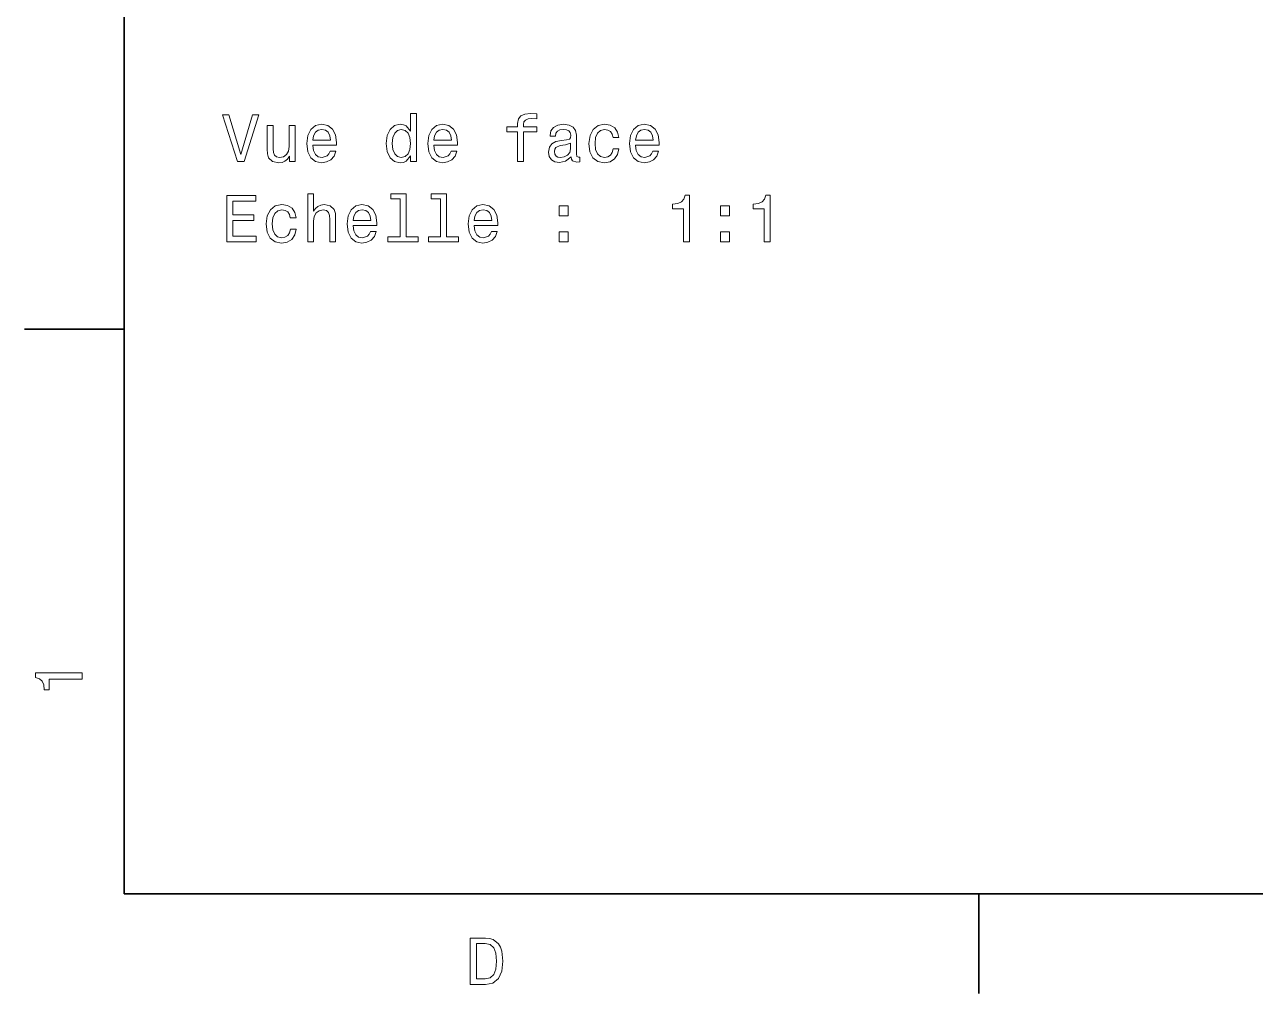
# Model space of a CAD drawing. Extents: x 0 to 297, y 0 to 210.
# Drawn here: x 2.5 to 95.1, y 2.5 to 75.4 of the extents above; entities that cross this region are included whole.
import ezdxf

# ---------------------------------------------------------------- set-up
doc = ezdxf.new("R2010")
doc.units = 0

msp = doc.modelspace()

# ---------------------------------------------------------------- linework, layer by layer
at = {"color": 7, "lineweight": 35}
for p, q in [((10, 200), (10, 10)), ((10, 10), (287, 10))]:
    msp.add_line(p, q, dxfattribs=at)
at = {"color": 7, "lineweight": 35, "ltscale": 0.1875}
for p, q in [((10, 52.5), (2.5, 52.5)), ((74.300003, 10), (74.300003, 2.5))]:
    msp.add_line(p, q, dxfattribs=at)
at = {"color": 7, "lineweight": 13}
for points in [[(19.654085, 68.617599), (18.776564, 65.637054), (17.873827, 68.617599), (17.39472, 68.617599), (18.524403, 65.112556), (19.028725, 65.112556), (20.133192, 68.617599)], [(31.540974, 65.531143), (31.540974, 65.112556), (31.984777, 65.112556), (31.984777, 68.733597), (31.546017, 68.733597), (31.546017, 67.407227), (31.20812, 67.790512), (31.001348, 67.881287), (30.764317, 67.916588), (30.335642, 67.815727), (30.002789, 67.533302), (29.785931, 67.079414), (29.710281, 66.469185), (29.785931, 65.858955), (30.002789, 65.400017), (30.335642, 65.112556), (30.764317, 65.016739), (31.001348, 65.05204), (31.213163, 65.142815)], [(39.600052, 67.351753), (39.600052, 65.112556), (40.043858, 65.112556), (40.043858, 67.351753), (41.052502, 67.351753), (41.052502, 67.729988), (40.043858, 67.729988), (40.043858, 67.896416), (40.079159, 68.098145), (40.195152, 68.234314), (40.391838, 68.315002), (40.674263, 68.345268), (41.052502, 68.325096), (41.052502, 68.708374), (40.573395, 68.733597), (40.139679, 68.688202), (39.837082, 68.55204), (39.655529, 68.315002), (39.600052, 67.977112), (39.600052, 67.729988), (38.788094, 67.729988), (38.788094, 67.351753)], [(22.856535, 67.82077), (22.412731, 67.82077), (22.412731, 66.25737), (22.362299, 65.894257), (22.216045, 65.632011), (21.9891, 65.470627), (21.691549, 65.420197), (21.454517, 65.460541), (21.303221, 65.581573), (21.217487, 65.788345), (21.197313, 66.080856), (21.197313, 67.82077), (20.75351, 67.82077), (20.75351, 66.040512), (20.768639, 65.682442), (20.86446, 65.384888), (21.156967, 65.112556), (21.625988, 65.016739), (21.878149, 65.05204), (22.095009, 65.142815), (22.281609, 65.299156), (22.432903, 65.5261), (22.432903, 65.112556), (22.856535, 65.112556)], [(24.192991, 66.338058), (25.968208, 66.338058), (25.973251, 66.54483), (25.892559, 67.124802), (25.670656, 67.558525), (25.317631, 67.82077), (24.84861, 67.916588), (24.389677, 67.815727), (24.036652, 67.533302), (23.809706, 67.074371), (23.729013, 66.469185), (23.804663, 65.848869), (24.031609, 65.394974), (24.379589, 65.112556), (24.833481, 65.016739), (25.226852, 65.082298), (25.549618, 65.253769), (25.786652, 65.5261), (25.922817, 65.889214), (25.484058, 65.889214), (25.39328, 65.687485), (25.262154, 65.536186), (24.888956, 65.415154), (24.601492, 65.470627), (24.384634, 65.647141), (24.243423, 65.934601), (24.192991, 66.322929)], [(33.30106, 66.338058), (35.076279, 66.338058), (35.081322, 66.54483), (35.000626, 67.124802), (34.778725, 67.558525), (34.425697, 67.82077), (33.95668, 67.916588), (33.497746, 67.815727), (33.144722, 67.533302), (32.917774, 67.074371), (32.837082, 66.469185), (32.912731, 65.848869), (33.139679, 65.394974), (33.487659, 65.112556), (33.941551, 65.016739), (34.334923, 65.082298), (34.657688, 65.253769), (34.894722, 65.5261), (35.030888, 65.889214), (34.592125, 65.889214), (34.50135, 65.687485), (34.370224, 65.536186), (33.997025, 65.415154), (33.709564, 65.470627), (33.492702, 65.647141), (33.351494, 65.934601), (33.30106, 66.322929)], [(43.629593, 65.465584), (43.629593, 65.450455), (43.654808, 65.278984), (43.730453, 65.157944), (44.04818, 65.062126), (44.295296, 65.10247), (44.295296, 65.445412), (44.189388, 65.430283), (44.04818, 65.495842), (44.022964, 65.697571), (44.022964, 67.099586), (43.962444, 67.457657), (43.785931, 67.709816), (43.478294, 67.861115), (43.044579, 67.916588), (42.620945, 67.856071), (42.308266, 67.684601), (42.11158, 67.417313), (42.046017, 67.064285), (42.046017, 67.034027), (42.444431, 67.034027), (42.479736, 67.245842), (42.590683, 67.397141), (42.77224, 67.487915), (43.029449, 67.523216), (43.276566, 67.498001), (43.453079, 67.422356), (43.558983, 67.291229), (43.594288, 67.109673), (43.574116, 66.897858), (43.493423, 66.791954), (43.291695, 66.741516), (42.913452, 66.701172), (42.479736, 66.610397), (42.172096, 66.449013), (41.99054, 66.196854), (41.935066, 65.823654), (41.985497, 65.490799), (42.141838, 65.243683), (42.393997, 65.087341), (42.741982, 65.031868), (43.211002, 65.137772)], [(46.781609, 66.923073), (47.220367, 66.923073), (47.129589, 67.32653), (46.912731, 67.644257), (46.574837, 67.840942), (46.136074, 67.916588), (45.651924, 67.815727), (45.283768, 67.533302), (45.051781, 67.074371), (44.971088, 66.459099), (45.046738, 65.848869), (45.273682, 65.394974), (45.631752, 65.112556), (46.120945, 65.016739), (46.554665, 65.092384), (46.892559, 65.304199), (47.124546, 65.637054), (47.22541, 66.080856), (46.801781, 66.080856), (46.726131, 65.798439), (46.584923, 65.586617), (46.383194, 65.455498), (46.136074, 65.415154), (45.828438, 65.480713), (45.606537, 65.682442), (45.470367, 66.010254), (45.42498, 66.474228), (45.470367, 66.928116), (45.61158, 67.255928), (45.838524, 67.457657), (46.136074, 67.528259), (46.398323, 67.482872), (46.595009, 67.366882), (46.726131, 67.17524)], [(48.481174, 66.338058), (50.25639, 66.338058), (50.261433, 66.54483), (50.18074, 67.124802), (49.958839, 67.558525), (49.605812, 67.82077), (49.136795, 67.916588), (48.67786, 67.815727), (48.324837, 67.533302), (48.097889, 67.074371), (48.017197, 66.469185), (48.092846, 65.848869), (48.31979, 65.394974), (48.667774, 65.112556), (49.121666, 65.016739), (49.515038, 65.082298), (49.837803, 65.253769), (50.074833, 65.5261), (50.211002, 65.889214), (49.77224, 65.889214), (49.681461, 65.687485), (49.550339, 65.536186), (49.177139, 65.415154), (48.889675, 65.470627), (48.672817, 65.647141), (48.531609, 65.934601), (48.481174, 66.322929)], [(24.192991, 66.711258), (24.248466, 67.059242), (24.384634, 67.316444), (24.591406, 67.472786), (24.863739, 67.528259), (25.131031, 67.472786), (25.337803, 67.316444), (25.463884, 67.059242), (25.509274, 66.711258)], [(30.839966, 67.518173), (31.132473, 67.447571), (31.354374, 67.250885), (31.485498, 66.923073), (31.535931, 66.469185), (31.485498, 66.010254), (31.354374, 65.682442), (31.132473, 65.480713), (30.839966, 65.415154), (30.562588, 65.480713), (30.350773, 65.682442), (30.20956, 66.015297), (30.164173, 66.469185), (30.20956, 66.91803), (30.350773, 67.245842), (30.562588, 67.447571)], [(33.30106, 66.711258), (33.356537, 67.059242), (33.492702, 67.316444), (33.699474, 67.472786), (33.971809, 67.528259), (34.239101, 67.472786), (34.445873, 67.316444), (34.571953, 67.059242), (34.61734, 66.711258)], [(48.481174, 66.711258), (48.536652, 67.059242), (48.672817, 67.316444), (48.879589, 67.472786), (49.151924, 67.528259), (49.419216, 67.472786), (49.625988, 67.316444), (49.752068, 67.059242), (49.797455, 66.711258)], [(43.579159, 66.060684), (43.518639, 65.798439), (43.357254, 65.596703), (43.115181, 65.465584), (42.817631, 65.420197), (42.625988, 65.445412), (42.489822, 65.5261), (42.404087, 65.667313), (42.378868, 65.863998), (42.399044, 66.040512), (42.479736, 66.166588), (42.802502, 66.3078), (43.211002, 66.368317), (43.579159, 66.489357)], [(17.717485, 59.065727), (19.936506, 59.065727), (19.936506, 59.489357), (18.181463, 59.489357), (18.181463, 60.674519), (19.744864, 60.674519), (19.744864, 61.093105), (18.181463, 61.093105), (18.181463, 62.142097), (19.89616, 62.142097), (19.89616, 62.565727), (17.717485, 62.565727)], [(23.804663, 59.065727), (24.248466, 59.065727), (24.248466, 60.629128), (24.293856, 60.987198), (24.440109, 61.249443), (24.667053, 61.410828), (24.969648, 61.471348), (25.211723, 61.420914), (25.36302, 61.284748), (25.438667, 61.0578), (25.463884, 60.755207), (25.463884, 59.065727), (25.907688, 59.065727), (25.907688, 60.845985), (25.887516, 61.204056), (25.796738, 61.501606), (25.499187, 61.773941), (25.03521, 61.869762), (24.783049, 61.834457), (24.566189, 61.73864), (24.384634, 61.587341), (24.248466, 61.380569), (24.248466, 62.686764), (23.804663, 62.686764)], [(30.759274, 62.313564), (30.759274, 59.438927), (29.846449, 59.438927), (29.846449, 59.065727), (32.110859, 59.065727), (32.110859, 59.438927), (31.203077, 59.438927), (31.203077, 62.686764), (30.063309, 62.686764), (30.063309, 62.313564)], [(33.795296, 62.313564), (33.795296, 59.438927), (32.882473, 59.438927), (32.882473, 59.065727), (35.146881, 59.065727), (35.146881, 59.438927), (34.239101, 59.438927), (34.239101, 62.686764), (33.099331, 62.686764), (33.099331, 62.313564)], [(52.082039, 59.065727), (52.54097, 59.065727), (52.54097, 62.590942), (52.198032, 62.590942), (52.107254, 62.283306), (51.925697, 62.076534), (51.648319, 61.955498), (51.265034, 61.91515), (51.265034, 61.557083), (52.082039, 61.557083)], [(58.154083, 59.065727), (58.613014, 59.065727), (58.613014, 62.590942), (58.270077, 62.590942), (58.179298, 62.283306), (57.997742, 62.076534), (57.720364, 61.955498), (57.337078, 61.91515), (57.337078, 61.557083), (58.154083, 61.557083)], [(22.493423, 60.876247), (22.932184, 60.876247), (22.841406, 61.279705), (22.624546, 61.597427), (22.286652, 61.794113), (21.847889, 61.869762), (21.363739, 61.768898), (20.995584, 61.486477), (20.763596, 61.027542), (20.682903, 60.41227), (20.758553, 59.80204), (20.985498, 59.348148), (21.343567, 59.065727), (21.83276, 58.969906), (22.266478, 59.045555), (22.604374, 59.25737), (22.836363, 59.590221), (22.937227, 60.034027), (22.513596, 60.034027), (22.437946, 59.751606), (22.296738, 59.539791), (22.095009, 59.408669), (21.847889, 59.36832), (21.540253, 59.433884), (21.318352, 59.635612), (21.182184, 59.963421), (21.136795, 60.427399), (21.182184, 60.88129), (21.323395, 61.209099), (21.550339, 61.410828), (21.847889, 61.481434), (22.110138, 61.436043), (22.306824, 61.320049), (22.437946, 61.128407)], [(27.229013, 60.291233), (29.00423, 60.291233), (29.009274, 60.498005), (28.928581, 61.077976), (28.70668, 61.511692), (28.353653, 61.773941), (27.884632, 61.869762), (27.425701, 61.768898), (27.072674, 61.486477), (26.84573, 61.027542), (26.765038, 60.422356), (26.840687, 59.80204), (27.067631, 59.348148), (27.415613, 59.065727), (27.869503, 58.969906), (28.262875, 59.035469), (28.585642, 59.206936), (28.822674, 59.479271), (28.958841, 59.842384), (28.520081, 59.842384), (28.429302, 59.640656), (28.298178, 59.489357), (27.92498, 59.36832), (27.637516, 59.423798), (27.420656, 59.600311), (27.279446, 59.887772), (27.229013, 60.2761)], [(27.229013, 60.664429), (27.284489, 61.012413), (27.420656, 61.269619), (27.62743, 61.425957), (27.899763, 61.481434), (28.167053, 61.425957), (28.373827, 61.269619), (28.499908, 61.012413), (28.545296, 60.664429)], [(36.337082, 60.291233), (38.112297, 60.291233), (38.11734, 60.498005), (38.036652, 61.077976), (37.814751, 61.511692), (37.461723, 61.773941), (36.992702, 61.869762), (36.533768, 61.768898), (36.180744, 61.486477), (35.953796, 61.027542), (35.873108, 60.422356), (35.948753, 59.80204), (36.175697, 59.348148), (36.523682, 59.065727), (36.977573, 58.969906), (37.370945, 59.035469), (37.69371, 59.206936), (37.930744, 59.479271), (38.06691, 59.842384), (37.628151, 59.842384), (37.537369, 59.640656), (37.40625, 59.489357), (37.033051, 59.36832), (36.745583, 59.423798), (36.528725, 59.600311), (36.387516, 59.887772), (36.337082, 60.2761)], [(36.337082, 60.664429), (36.392559, 61.012413), (36.528725, 61.269619), (36.735497, 61.425957), (37.007835, 61.481434), (37.275124, 61.425957), (37.481895, 61.269619), (37.607979, 61.012413), (37.653366, 60.664429)], [(42.716766, 61.022499), (43.412731, 61.022499), (43.412731, 61.773941), (42.716766, 61.773941)], [(54.860855, 61.022499), (55.55682, 61.022499), (55.55682, 61.773941), (54.860855, 61.773941)], [(42.716766, 59.065727), (43.412731, 59.065727), (43.412731, 59.817169), (42.716766, 59.817169)], [(54.860855, 59.065727), (55.55682, 59.065727), (55.55682, 59.817169), (54.860855, 59.817169)], [(6.833213, 26.159222), (6.833213, 26.618156), (3.307997, 26.618156), (3.307997, 26.275217), (3.615634, 26.184439), (3.822406, 26.002882), (3.943444, 25.725506), (3.98379, 25.34222), (4.341859, 25.34222), (4.341859, 26.159222)], [(37.194958, 6.666787), (36.029972, 6.666787), (36.029972, 3.166787), (37.194958, 3.166787), (37.744667, 3.277738), (38.153168, 3.615634), (38.405331, 4.165346), (38.496109, 4.916787), (38.415417, 5.683357), (38.314552, 5.985951), (38.173344, 6.228026), (37.764839, 6.555836), (37.497551, 6.636527)], [(37.159653, 6.248199), (37.542938, 6.17255), (37.805187, 5.940562), (37.961525, 5.527017), (38.011959, 4.916787), (37.956482, 4.326729), (37.800144, 3.913184), (37.532852, 3.666066), (37.159653, 3.585375), (36.498989, 3.585375), (36.498989, 6.248199)]]:
    msp.add_lwpolyline(points, close=True, dxfattribs=at)

doc.saveas('drawing.dxf')
